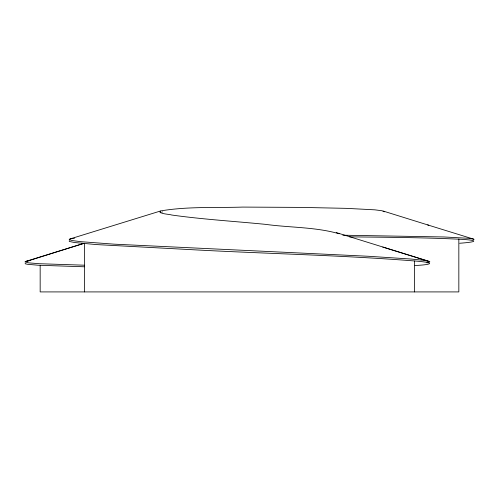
<?xml version="1.0" encoding="UTF-8"?>
<svg xmlns="http://www.w3.org/2000/svg" width="499" height="499" viewBox="0 0 499 499"><rect width="100%" height="100%" fill="white"/><g stroke="black" fill="none" stroke-linecap="round" stroke-linejoin="round"><path stroke-width="0.75" d="M384.267 211.826L382.109 210.771L374.855 209.836L346.356 208.351L301.084 207.397L242.639 207.085C215.343 207.964 187.605 206.318 160.616 210.94C156.998 213.753 170.564 214.333 171.681 215.013C202.837 219.398 234.293 221.257 265.587 224.363C289.95 227.712 315.474 226.926 339.164 233.769M25.218 263.198L25.218 263.753L27.383 264.27L38.074 265.231L84.362 266.784M473.782 239.763L474.019 239.395L473.301 239.033L468.187 238.279L443.967 236.969L342.838 235.204M160.073 212.786L161.096 212.356M69.542 240.711L69.155 241.067L69.76 241.535L74.563 242.526L96.351 244.579L194.329 249.818C268.605 253.841 343.062 255.195 417.22 261.183C438.39 263.11 428.735 264.875 414.962 265.524M429.458 262.256L429.82 261.8L428.978 261.333L336.295 232.584M83.975 243.331L24.95 261.894L28.58 262.854L39.34 263.715L84.362 265.2M25.43 261.52L71.369 247.261M160.41 211.027L70.022 238.946L69.18 239.576L72.068 240.537L80.713 241.672L113.909 244.148L368.412 256.268L411.245 259.056L422.915 260.235L428.978 261.333M70.216 247.647L84.206 243.275M70.022 238.946L73.222 238.36M26.029 261.333L28.58 260.84M162.337 212.031L162.705 211.95M428.304 262.605L426.932 262.854M29.266 260.74L30.009 260.64M73.864 238.279L74.563 238.198M459.66 243.256C481.498 241.628 475.559 239.957 458.338 239.171C422.073 237.48 385.764 237.281 349.475 236.85M427.631 224.899L473.57 239.121M383.132 211.027L428.784 225.249M382.758 247.055L427.437 260.94M458.837 238.996L458.837 291.915L40.163 291.915L40.163 265.568M414.501 261.064L414.501 291.915M84.499 243.331L84.499 291.915"/></g></svg>
